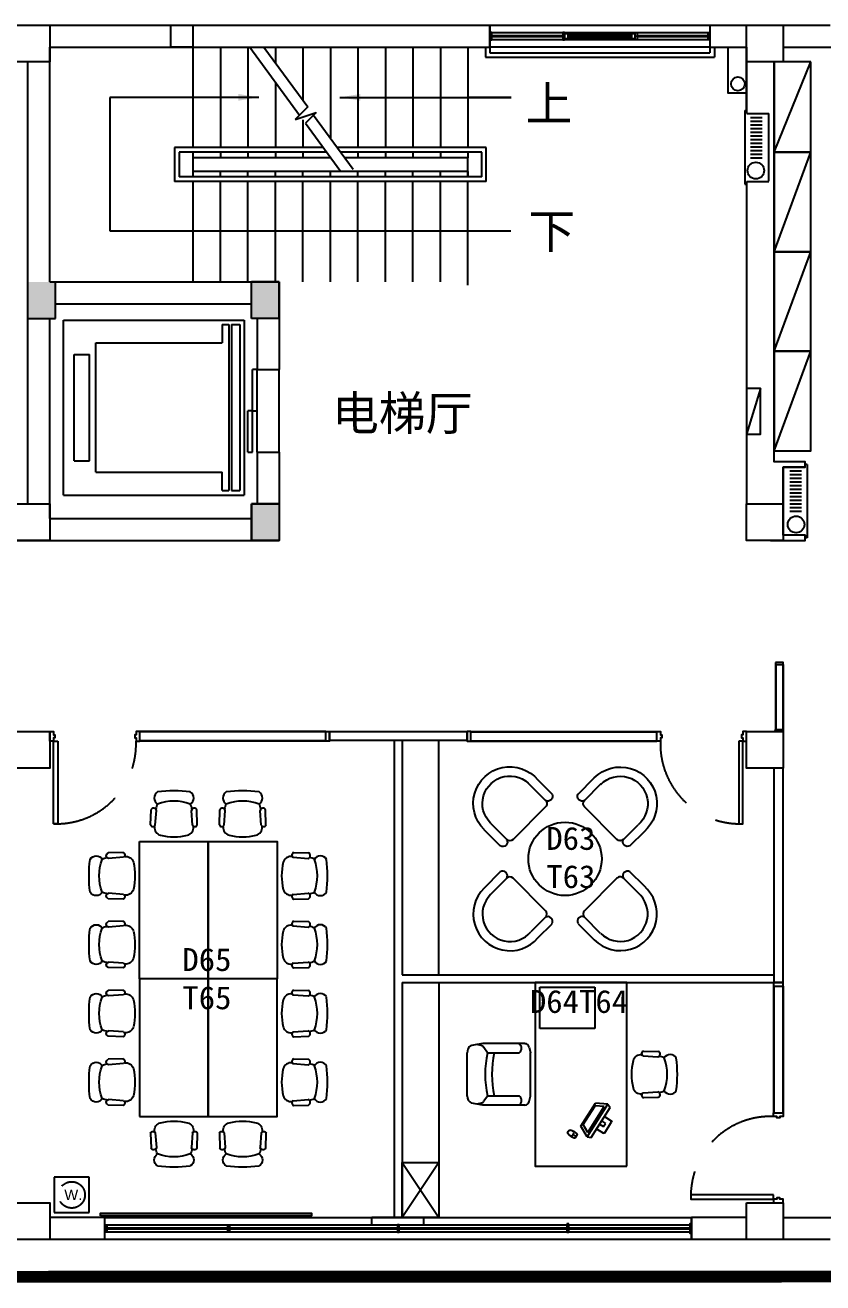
# Model space of a CAD drawing. Header units: millimetres. Extents: x 526420 to 928802, y 401925 to 509768.
# Drawn here: x 761677 to 770379, y 419128 to 432841 of the extents above; entities that cross this region are included whole.
import ezdxf
from ezdxf.enums import TextEntityAlignment as Align

# ---------------------------------------------------------------- set-up
doc = ezdxf.new("R2010")
doc.units = ezdxf.units.MM
doc.header["$LTSCALE"] = 3000
doc.header["$MEASUREMENT"] = 0
for name, pattern in [('DASH', [0.35, 0.25, -0.1]), ('DASHED', [0.75, 0.5, -0.25]), ('DASHED2', [0.375, 0.25, -0.125]), ('HIDDEN', [0.375, 0.25, -0.125])]:
    doc.linetypes.add(name, pattern=pattern)
doc.layers.get('0').update_dxf_attribs({"linetype": 'CONTINUOUS'})
for name, color, linetype in [('A', 7, 'CONTINUOUS'), ('D-WALL', 7, 'CONTINUOUS'), ('D-WINDOW', 7, 'CONTINUOUS'), ('P-DOOR', 7, 'CONTINUOUS'), ('P-FURNI-A', 7, 'CONTINUOUS'), ('P-FURNI-I', 7, 'CONTINUOUS'), ('P-STAIR', 7, 'CONTINUOUS'), ('P-TEXT', 7, 'CONTINUOUS'), ('P-WALL', 7, 'CONTINUOUS'), ('环控', 3, 'CONTINUOUS'), ('监控点', 160, 'CONTINUOUS')]:
    doc.layers.add(name, color=color, linetype=linetype)
doc.styles.add('Arial', font='ARIAL.TTF')
doc.styles.get("Standard").update_dxf_attribs({"font": 'romans.shx', "width": 0.65, "bigfont": 'hzfs1.shx'})
doc.styles.add('TITLE', font='ARIAL.TTF')
doc.dimstyles.new('ARROW-N150', dxfattribs={"dimscale": 150, "dimtxt": 2.5, "dimasz": 1.5, "dimexe": 1.5, "dimexo": 1.5, "dimgap": 0.8, "dimtad": 1, "dimdec": 0, "dimdsep": 46, "dimtxsty": 'Arial', "dimblk": 'ARCHTICK', "dimcen": 0, "dimdle": 1, "dimclrd": 6, "dimclre": 6, "dimclrt": 2, "dimadec": 0, "dimazin": 0, "dimtfac": 1, "dimtdec": 0, "dimtofl": 0, "dimtmove": 2, "dimatfit": 3, "dimfxl": 0, "dimtolj": 1, "dimtzin": 0, "dimarcsym": 0})

# ---------------------------------------------------------------- blocks, each defined once
blk = doc.blocks.new('A$C337D3382')
at = {"layer": 'P-FURNI-I'}
for p, q in [((-630, 254), (-793, 250)), ((-627, 203), (-788, 190)), ((-611, 212), (-617, 211)), ((-630, -254), (-793, -250)), ((-627, -203), (-788, -190)), ((-611, -212), (-617, -211)), ((-611, -212), (-617, -211))]:
    blk.add_line(p, q, dxfattribs=at)
for centre, radius, start, end in [((383, 0), 1384, 172.5907, 187.4093), ((-923, 140), 76.4, 30.3927, 149.6073), ((-387, 0), 503, 159.209, 200.791), ((-779, 21), 177, 97.3347, 116.2122), ((-781, 221), 31.7, 112.1564, 257.1337), ((-639, 228), 27.9, 296.0431, 71.2838), ((-603, 124), 88.6, 16.1087, 95), ((-1124, 0), 624, 346.275, 13.725), ((-923, -140), 76.4, 210.3927, 329.6073), ((-779, -23), 177, 243.618, 261.9048), ((-781, -221), 31.7, 102.8663, 247.8436), ((-639, -228), 27.9, 288.7162, 63.9569), ((-603, -124), 88.6, 265, 343.8913)]:
    blk.add_arc(centre, radius, start, end, dxfattribs=at)
blk = doc.blocks.new('A$C1ECD2190')
at = {"layer": 'P-FURNI-I', "ltscale": 5}
for points in [[(550, 3550), (1300, 3550), (1300, 2050), (550, 2050), (550, 3550)], [(550, 3550), (1300, 3550), (1300, 2050), (550, 2050), (550, 3550)], [(1300, 3550), (2050, 3550), (2050, 2050), (1300, 2050), (1300, 3550)], [(1300, 3550), (2050, 3550), (2050, 2050), (1300, 2050), (1300, 3550)], [(550, 550), (1300, 550), (1300, 2050), (550, 2050), (550, 550)], [(550, 550), (1300, 550), (1300, 2050), (550, 2050), (550, 550)], [(1300, 550), (2050, 550), (2050, 2050), (1300, 2050), (1300, 550)], [(1300, 550), (2050, 550), (2050, 2050), (1300, 2050), (1300, 550)]]:
    blk.add_lwpolyline(points, dxfattribs=at)
at = {"layer": 'P-FURNI-I', "rotation": 270}
for p in [(925, 3100), (1675, 3100)]:
    blk.add_blockref('A$C337D3382', p, dxfattribs=at)
at = {"layer": 'P-FURNI-I', "extrusion": (0, 0, -1), "zscale": -1, "rotation": 180}
for p in [(-1000, 3175), (-1000, 2425), (-1000, 1675), (-1000, 925)]:
    blk.add_blockref('A$C337D3382', p, dxfattribs=at)
at = {"layer": 'P-FURNI-I', "extrusion": (0, 0, -1), "xscale": -1, "zscale": -1, "rotation": 180}
for p in [(-1600, 3175), (-1600, 2425), (-1600, 1675), (-1600, 925)]:
    blk.add_blockref('A$C337D3382', p, dxfattribs=at)
at = {"layer": 'P-FURNI-I', "xscale": -1, "rotation": 270}
for p in [(925, 1000), (1675, 1000)]:
    blk.add_blockref('A$C337D3382', p, dxfattribs=at)
blk = doc.blocks.new('fgh')
at = {"layer": 'P-FURNI-I', "color": 8, "linetype": 'ByBlock'}
for p, q in [((2881861, 1539717), (2881861, 1539805)), ((2881871, 1539815), (2882011, 1539815)), ((2881921, 1539717), (2881921, 1539766)), ((2881921, 1539766), (2881961, 1539766)), ((2881961, 1539717), (2881961, 1539766)), ((2882021, 1539717), (2882021, 1539805)), ((2881640, 1539536), (2881644, 1539564)), ((2881640, 1539536), (2881640, 1539516)), ((2881641, 1539504), (2881647, 1539481)), ((2881686, 1539573), (2881653, 1539573)), ((2881670, 1539573), (2881670, 1539533)), ((2881698, 1539504), (2881692, 1539481)), ((2881700, 1539536), (2881696, 1539564)), ((2881700, 1539536), (2881700, 1539516))]:
    blk.add_line(p, q, dxfattribs=at)
at = {"layer": 'P-FURNI-I', "color": 8}
for p, q in [((2881731, 1539677), (2881748, 1539717)), ((2881731, 1539677), (2882152, 1539677)), ((2881731, 1539677), (2881793, 1539557)), ((2881748, 1539717), (2882135, 1539717)), ((2881775, 1539657), (2882108, 1539657)), ((2881775, 1539657), (2881820, 1539569)), ((2882108, 1539657), (2882063, 1539569)), ((2882152, 1539677), (2882090, 1539557)), ((2882151, 1539677), (2882135, 1539717)), ((2881793, 1539557), (2882090, 1539557)), ((2881820, 1539569), (2882063, 1539569))]:
    blk.add_line(p, q, dxfattribs=at)
at = {"layer": 'P-FURNI-I', "color": 8, "linetype": 'ByBlock'}
for centre, radius, start, end in [((2881871, 1539805), 10, 90, 180), ((2882011, 1539805), 10, 0, 90), ((2881670, 1539666), 133, 256.9768, 283.0232), ((2881690, 1539516), 50, 180, 194.3434), ((2881653, 1539563), 10, 90, 171.897), ((2881657, 1539483), 10, 194.3434, 270), ((2881670, 1539560), 88, 261.6292, 278.3708), ((2881682, 1539483), 10, 270, 345.6566), ((2881686, 1539563), 10, 8.103, 90), ((2881650, 1539516), 50, 345.6566, 0)]:
    blk.add_arc(centre, radius, start, end, dxfattribs=at)
blk = doc.blocks.new('A$C6D834BF3')
at = {"layer": 'P-FURNI-I', "linetype": 'ByBlock'}
for p, q in [((10, 1277), (0, 1236)), ((0, 764), (0, 1236)), ((174, 1335), (50, 1314)), ((153, 1314), (106, 1324)), ((631, 1335), (174, 1335)), ((223, 1236), (185, 1293)), ((223, 1236), (570, 1236)), ((679, 1297), (694, 1236)), ((694, 764), (694, 1236)), ((174, 665), (50, 686)), ((153, 686), (106, 676)), ((223, 764), (185, 707)), ((570, 764), (223, 764)), ((679, 703), (694, 764)), ((631, 665), (174, 665))]:
    blk.add_line(p, q, dxfattribs=at)
at = {"layer": 'P-FURNI-I'}
blk.add_lwpolyline([(1744, 0), (1744, 2000), (744, 2000), (744, 0)], close=True, dxfattribs=at)
at = {"layer": 'P-FURNI-I', "color": 8, "linetype": 'DASHED', "ltscale": 10}
blk.add_lwpolyline([(1394, 1950), (1394, 1500), (794, 1500), (794, 1950)], close=True, dxfattribs=at)
at = {"layer": 'P-FURNI-I', "linetype": 'ByBlock'}
for centre, radius, start, end in [((59, 1265), 49.6, 99.4623, 165.9638), ((144, 1265), 49.6, 33.6901, 78.6901), ((1330, 1000), 1132, 167.982, 192.018), ((1404, 1000), 1132, 167.982, 192.018), ((533, 1285), 62, 306.8699, 53.1301), ((631, 1285), 49.6, 14.0362, 90), ((91, 767), 91, 181.7787, 243.5223), ((144, 735), 49.6, 281.3099, 326.3099), ((533, 715), 62, 306.8699, 53.1301), ((631, 715), 49.6, 270, 345.9638)]:
    blk.add_arc(centre, radius, start, end, dxfattribs=at)
at = {"layer": 'P-FURNI-I', "extrusion": (0, 0, -1), "xscale": -1, "zscale": -1, "rotation": 180}
blk.add_blockref('A$C337D3382', (-1294, 1000), dxfattribs=at)
at = {"layer": 'P-FURNI-I', "color": 8, "xscale": -1, "rotation": 237.5296455919103}
blk.add_blockref('fgh', (-2844763, -1604313), dxfattribs=at)
blk = doc.blocks.new('_ArchTick')
at = {"color": 0, "linetype": 'ByBlock', "const_width": 0.15}
blk.add_lwpolyline([(-0.5, -0.5), (0.5, 0.5)], dxfattribs=at)

msp = doc.modelspace()

# ---------------------------------------------------------------- linework, layer by layer
at = {"color": 0, "ltscale": 2}
for p, q in [((769528, 431909), (769528, 431109)), ((769548, 431879), (769548, 431909)), ((769548, 431879), (769788, 431879)), ((769588, 431835), (769718, 431835)), ((769588, 431835), (769718, 431835)), ((769788, 431139), (769788, 431879)), ((769588, 431795), (769718, 431795)), ((769588, 431795), (769718, 431795)), ((769588, 431755), (769718, 431755)), ((769588, 431755), (769718, 431755)), ((769588, 431715), (769718, 431715)), ((769588, 431715), (769718, 431715)), ((769588, 431675), (769718, 431675)), ((769588, 431675), (769718, 431675)), ((769588, 431635), (769718, 431635)), ((769588, 431635), (769718, 431635)), ((769588, 431595), (769718, 431595)), ((769588, 431595), (769718, 431595)), ((769588, 431555), (769718, 431555)), ((769588, 431555), (769718, 431555)), ((769588, 431555), (769718, 431555)), ((769588, 431515), (769718, 431515)), ((769588, 431515), (769718, 431515)), ((769588, 431475), (769718, 431475)), ((769588, 431475), (769718, 431475)), ((769588, 431475), (769718, 431475)), ((769588, 431435), (769718, 431435)), ((769588, 431435), (769718, 431435)), ((769588, 431395), (769718, 431395)), ((769548, 431135), (769788, 431135)), ((770187, 428021), (769947, 428021)), ((769947, 427281), (769947, 428021)), ((770187, 428021), (770187, 428051)), ((770207, 428051), (770187, 428051)), ((770207, 428051), (770207, 427251)), ((770147, 427977), (770017, 427977)), ((770147, 427977), (770017, 427977)), ((770147, 427937), (770017, 427937)), ((770147, 427937), (770017, 427937)), ((770147, 427897), (770017, 427897)), ((770147, 427897), (770017, 427897)), ((770147, 427857), (770017, 427857)), ((770147, 427857), (770017, 427857)), ((770147, 427817), (770017, 427817)), ((770147, 427817), (770017, 427817)), ((770147, 427777), (770017, 427777)), ((770147, 427777), (770017, 427777)), ((770147, 427737), (770017, 427737)), ((770147, 427737), (770017, 427737)), ((770147, 427697), (770017, 427697)), ((770147, 427697), (770017, 427697)), ((770147, 427697), (770017, 427697)), ((770147, 427657), (770017, 427657)), ((770147, 427657), (770017, 427657)), ((770147, 427617), (770017, 427617)), ((770147, 427617), (770017, 427617)), ((770147, 427617), (770017, 427617)), ((770147, 427577), (770017, 427577)), ((770147, 427577), (770017, 427577)), ((770147, 427537), (770017, 427537)), ((770187, 427281), (769947, 427281)), ((770187, 427281), (770187, 427251)), ((770207, 427251), (770187, 427251))]:
    msp.add_line(p, q, dxfattribs=at)
at = {"color": 7, "ltscale": 0.7}
for q in [(761707, 430041), (762007, 429641)]:
    msp.add_line((761707, 429641), q, dxfattribs=at)
at = {"color": 7, "ltscale": 100}
msp.add_lwpolyline([(764147, 427621), (764447, 427621), (764447, 427221), (764147, 427221)], close=True, dxfattribs=at)
at = {"color": 0, "ltscale": 0.7}
msp.add_circle((769452, 432201), 75, dxfattribs=at)
at = {"color": 0, "ltscale": 2}
for centre in [(769648, 431255), (770087, 427397)]:
    msp.add_circle(centre, 90.6, dxfattribs=at)
at = {"color": 7, "ltscale": 0.7}
for points in [[(761707, 430041), (762007, 430041), (761707, 429641), (762007, 429641)], [(764147, 430041), (764447, 430041), (764147, 429641), (764447, 429641)], [(764147, 427221), (764447, 427221), (764147, 427621), (764447, 427621)]]:
    msp.add_solid(points, dxfattribs=at)
at = {"layer": 'A', "linetype": 'ByBlock', "lineweight": 0, "const_width": 129}
msp.add_lwpolyline([(751537, 419192), (782805, 419199)], dxfattribs=at)
at = {"layer": 'D-WALL', "color": 7, "ltscale": 0.7}
for p, q in [((761037, 432841), (766747, 432841)), ((763267, 432841), (763507, 432841)), ((769147, 432841), (770457, 432841)), ((761947, 432601), (766747, 432601)), ((763267, 432601), (763507, 432601)), ((769947, 432601), (770697, 432601)), ((769547, 431911), (769547, 432441)), ((769547, 431135), (769547, 427621)), ((769697, 428881), (769547, 428381)), ((769697, 428881), (769547, 428381)), ((764997, 425141), (766497, 425141)), ((764997, 425041), (764997, 425141)), ((766497, 425041), (766497, 425141)), ((769947, 425141), (769847, 425141)), ((766497, 425041), (764997, 425041)), ((762547, 419841), (761947, 419841)), ((762547, 419601), (762547, 419841)), ((765457, 419771), (765457, 419841)), ((766027, 419841), (765457, 419841)), ((766027, 419771), (766027, 419841)), ((768947, 419601), (768947, 419841)), ((769547, 419841), (768947, 419841)), ((769947, 419841), (770697, 419841)), ((762547, 419601), (761037, 419601)), ((770457, 419601), (768947, 419601))]:
    msp.add_line(p, q, dxfattribs=at)
at = {"layer": 'D-WALL', "color": 0, "ltscale": 0.7}
for p, q in [((766747, 432841), (766747, 432601)), ((769147, 432841), (769147, 432601)), ((769147, 432601), (769547, 432601)), ((769548, 431879), (769548, 432409)), ((769548, 431879), (769548, 432409)), ((769947, 427621), (769947, 428021)), ((769947, 427621), (769947, 428021)), ((769947, 428021), (769947, 427221))]:
    msp.add_line(p, q, dxfattribs=at)
at = {"layer": 'D-WALL', "color": 0, "ltscale": 2}
msp.add_line((766747, 432841), (766747, 432601), dxfattribs=at)
at = {"layer": 'D-WALL', "color": 7, "ltscale": 2}
for p, q in [((761947, 430041), (761947, 432601)), ((761707, 427621), (761707, 432441)), ((761947, 430041), (764447, 430041)), ((762007, 429641), (762007, 430041)), ((764447, 430041), (764147, 430041)), ((764147, 429641), (764147, 430041)), ((764447, 430041), (764447, 429086)), ((764447, 429641), (764447, 430041)), ((762007, 429801), (764147, 429801)), ((761947, 427461), (761947, 429641)), ((764447, 429641), (764147, 429641)), ((764207, 429641), (764207, 429086)), ((764207, 429086), (764447, 429086)), ((764207, 428186), (764447, 428186)), ((764207, 428186), (764207, 427621)), ((764447, 428186), (764447, 427301)), ((764447, 427621), (764147, 427621)), ((764147, 427621), (764147, 427221)), ((764447, 427621), (764447, 427221)), ((761947, 427461), (764147, 427461)), ((761547, 427221), (764447, 427221))]:
    msp.add_line(p, q, dxfattribs=at)
at = {"layer": 'D-WALL', "color": 7, "ltscale": 100}
for points in [[(761547, 432841), (761947, 432841), (761947, 432441), (761547, 432441)], [(763267, 432841), (763507, 432841), (763507, 432601), (763267, 432601)], [(769547, 432841), (769947, 432841), (769947, 432441), (769547, 432441)], [(761547, 427621), (761947, 427621), (761947, 427221), (761547, 427221)], [(761547, 427621), (761947, 427621), (761947, 427221), (761547, 427221)], [(761547, 425141), (761947, 425141), (761947, 424741), (761547, 424741)], [(769547, 425141), (769947, 425141), (769947, 424741), (769547, 424741)], [(769547, 420001), (769947, 420001), (769947, 419601), (769547, 419601)]]:
    msp.add_lwpolyline(points, close=True, dxfattribs=at)
at = {"layer": 'D-WALL', "color": 7, "ltscale": 0.7}
for points in [[(769347, 432601), (769547, 432601), (769547, 432101), (769347, 432101)], [(769547, 428381), (769697, 428381), (769697, 428881), (769547, 428881)], [(769547, 428381), (769697, 428381), (769697, 428881), (769547, 428881)]]:
    msp.add_lwpolyline(points, close=True, dxfattribs=at)
at = {"layer": 'D-WALL', "color": 0, "ltscale": 0.7}
msp.add_lwpolyline([(769807, 427221), (770187, 427221), (770187, 427281), (769947, 427281), (769947, 428021), (770187, 428021), (770187, 428081), (769847, 428081), (769847, 432441)], dxfattribs=at)
at = {"layer": 'D-WALL', "color": 0, "ltscale": 100}
for points in [[(769547, 427621), (769947, 427621), (769947, 427221), (769547, 427221)], [(761547, 420001), (761947, 420001), (761947, 419601), (761547, 419601)], [(761547, 420001), (761947, 420001), (761947, 419601), (761547, 419601)]]:
    msp.add_lwpolyline(points, close=True, dxfattribs=at)
at = {"layer": 'D-WINDOW', "color": 0, "ltscale": 0.7}
for p, q in [((762547, 419601), (762547, 419841)), ((762547, 419841), (768947, 419841)), ((767607, 419771), (767587, 419771)), ((767587, 419771), (767587, 419681)), ((767607, 419681), (767607, 419771)), ((768947, 419841), (768947, 419601)), ((762567, 419681), (762567, 419761)), ((762567, 419761), (768927, 419761)), ((762567, 419714), (762567, 419729)), ((762567, 419729), (763887, 419729)), ((763887, 419714), (762567, 419714)), ((768927, 419681), (762567, 419681)), ((763887, 419761), (763907, 419761)), ((763887, 419681), (763887, 419761)), ((763887, 419729), (763887, 419714)), ((763907, 419681), (763887, 419681)), ((763907, 419761), (763907, 419681)), ((765757, 419761), (765737, 419761)), ((765737, 419761), (765737, 419681)), ((765737, 419681), (765757, 419681)), ((765757, 419681), (765757, 419761)), ((765757, 419714), (765757, 419729)), ((765757, 419729), (767587, 419729)), ((767587, 419714), (765757, 419714)), ((767587, 419729), (767587, 419714)), ((767587, 419681), (767607, 419681)), ((768927, 419761), (768927, 419681)), ((768947, 419601), (762547, 419601))]:
    msp.add_line(p, q, dxfattribs=at)
for points in [[(766747, 432841), (769147, 432841), (769147, 432601), (766747, 432601)], [(766747, 432681), (766767, 432681), (766767, 432761), (766747, 432761)], [(766767, 432761), (769127, 432761), (769127, 432681), (766767, 432681)], [(766767, 432729), (767542, 432729), (767542, 432714), (766767, 432714)], [(767542, 432681), (767562, 432681), (767562, 432761), (767542, 432761)], [(767562, 432696), (767602, 432696), (767602, 432746), (767562, 432746)], [(767602, 432746), (768292, 432746), (768292, 432696), (767602, 432696)], [(767602, 432729), (768292, 432729), (768292, 432714), (767602, 432714)], [(768292, 432696), (768332, 432696), (768332, 432746), (768292, 432746)], [(768352, 432681), (768332, 432681), (768332, 432761), (768352, 432761)], [(768352, 432729), (769127, 432729), (769127, 432714), (768352, 432714)], [(769147, 432681), (769127, 432681), (769127, 432761), (769147, 432761)], [(765737, 419714), (763907, 419714), (763907, 419729), (765737, 419729)], [(768927, 419714), (767607, 419714), (767607, 419729), (768927, 419729)]]:
    msp.add_lwpolyline(points, close=True, dxfattribs=at)
at = {"layer": 'D-WINDOW', "color": 2, "ltscale": 0.7}
for points in [[(768947, 419771), (768927, 419771), (768927, 419671), (768947, 419671)], [(762547, 419761), (762567, 419761), (762567, 419681), (762547, 419681)]]:
    msp.add_lwpolyline(points, close=True, dxfattribs=at)
at = {"layer": 'P-DOOR', "color": 7, "ltscale": 0.7}
for p, q in [((764157, 428186), (764157, 429086)), ((764207, 429086), (764157, 429086)), ((764207, 428186), (764207, 429086)), ((764447, 428186), (764447, 429086)), ((764107, 428186), (764107, 428636)), ((764147, 428636), (764107, 428636)), ((764147, 428636), (764207, 428636)), ((764107, 428186), (764157, 428186))]:
    msp.add_line(p, q, dxfattribs=at)
at = {"layer": 'P-DOOR', "color": 0}
for p, q in [((761987, 424133), (761987, 425033)), ((761987, 425033), (762032, 425033)), ((762032, 425033), (762032, 424133))]:
    msp.add_line(p, q, dxfattribs=at)
at = {"layer": 'P-DOOR', "color": 6}
msp.add_line((762032, 424133), (761987, 424133), dxfattribs=at)
at = {"layer": 'P-DOOR', "color": 0}
for points in [[(769462, 425033), (769462, 424133), (769507, 424133), (769507, 425033)], [(769839, 420086), (768939, 420086), (768939, 420041), (769839, 420041)]]:
    msp.add_lwpolyline(points, close=True, dxfattribs=at)
at = {"layer": 'P-DOOR', "color": 0, "linetype": 'DASHED2'}
for centre, start, end in [((762018, 425002), 267.9173, 2.0827), ((769475, 425002), 177.9173, 272.0827), ((769807, 420073), 87.9173, 182.0827)]:
    msp.add_arc(centre, 869, start, end, dxfattribs=at)
at = {"layer": 'P-FURNI-A', "color": 7, "ltscale": 100}
for p, q in [((766190, 422401), (766190, 420441)), ((765790, 420441), (766190, 419841)), ((766190, 420441), (765790, 419841))]:
    msp.add_line(p, q, dxfattribs=at)
msp.add_lwpolyline([(765790, 420441), (766190, 420441), (766190, 419841), (765790, 419841)], close=True, dxfattribs=at)
at = {"layer": 'P-FURNI-I', "color": 0, "ltscale": 0.7}
for p, q in [((766697, 432601), (766697, 432491)), ((766747, 432601), (766747, 432541)), ((766747, 432541), (769147, 432541)), ((769147, 432601), (769147, 432541)), ((769197, 432601), (769197, 432491)), ((766697, 432491), (769197, 432491))]:
    msp.add_line(p, q, dxfattribs=at)
at = {"layer": 'P-FURNI-I', "color": 7, "ltscale": 100}
for p, q in [((769847, 431456), (770247, 432441)), ((769847, 430371), (770247, 431456)), ((769847, 429286), (770247, 430371)), ((769847, 428201), (770247, 429286)), ((766190, 422487), (766190, 425041))]:
    msp.add_line(p, q, dxfattribs=at)
at = {"layer": 'P-FURNI-I', "color": 7}
for p, q in [((767270, 424612), (767425, 424458)), ((767708, 424458), (767885, 424635)), ((768015, 424610), (768015, 424610)), ((768095, 424643), (768095, 424643)), ((767354, 424388), (767194, 424548)), ((767955, 424564), (767779, 424388)), ((767956, 424564), (767955, 424564)), ((767354, 424317), (767001, 423963)), ((768132, 423963), (767779, 424317)), ((766675, 424279), (766675, 424279)), ((766708, 424199), (766708, 424199)), ((766859, 423893), (766683, 424069)), ((766754, 424141), (766753, 424140)), ((766753, 424140), (766930, 423963)), ((768203, 423963), (768363, 424123)), ((768428, 424047), (768274, 423893)), ((766859, 423610), (766683, 423433)), ((768428, 423455), (768274, 423610)), ((766753, 423362), (766930, 423539)), ((767354, 423185), (767001, 423539)), ((768132, 423539), (767779, 423185)), ((768203, 423539), (768363, 423379)), ((766754, 423362), (766753, 423362)), ((766675, 423223), (766675, 423223)), ((766708, 423303), (766708, 423303)), ((767354, 423115), (767194, 422955)), ((767955, 422938), (767779, 423115)), ((767270, 422890), (767425, 423044)), ((767708, 423044), (767885, 422867)), ((767956, 422939), (767955, 422938)), ((768015, 422893), (768015, 422893)), ((768095, 422859), (768095, 422859))]:
    msp.add_line(p, q, dxfattribs=at)
at = {"layer": 'P-FURNI-I', "color": 0, "linetype": 'DASH'}
for p, q in [((762377, 420279), (761993, 420279)), ((761993, 420279), (761993, 419895)), ((762377, 419895), (762377, 420279)), ((761993, 419895), (762377, 419895))]:
    msp.add_line(p, q, dxfattribs=at)
at = {"layer": 'P-FURNI-I', "color": 7, "ltscale": 100}
for points in [[(770247, 432441), (769847, 432441), (769847, 431456), (770247, 431456)], [(770247, 431456), (769847, 431456), (769847, 430371), (770247, 430371)], [(770247, 430371), (769847, 430371), (769847, 429286), (770247, 429286)], [(770247, 429286), (769847, 429286), (769847, 428201), (770247, 428201)]]:
    msp.add_lwpolyline(points, close=True, dxfattribs=at)
at = {"layer": 'P-FURNI-I', "color": 7, "ltscale": 2}
msp.add_circle((767566, 423751), 400, dxfattribs=at)
at = {"layer": 'P-FURNI-I', "color": 0, "linetype": 'HIDDEN', "ltscale": 0.5}
msp.add_circle((762185, 420087), 144, dxfattribs=at)
at = {"layer": 'P-FURNI-I', "color": 7, "extrusion": (0, 0, -1)}
for centre, major_axis, start_param, end_param in [((766965, 424354), (283, 283), 3.138267, 6.364865), ((768169, 424352), (-283, 283), -0.003329, 3.22327), ((766965, 424354), (212, 212), 3.138261, 6.364859), ((768169, 424352), (-212, 212), -0.003343, 3.223255), ((767379, 424433), (-36.9, -36.9), 3.432057, 5.99272), ((767752, 424432), (-36.4, 36.4), 3.386572, 6.038207), ((767319, 424352), (-35.4, -35.4), 3.141591, 4.712388), ((767814, 424352), (-35.4, 35.4), -1.570795, 0.000001), ((766886, 423937), (36.4, 36.4), 0.244979, 2.896614), ((766965, 423999), (35.4, 35.4), 1.570798, 3.141594), ((768167, 423999), (-35.4, 35.4), 3.141591, 4.712388), ((768249, 423939), (-36.9, 36.9), 3.432057, 5.99272)]:
    msp.add_ellipse(centre, major_axis=major_axis, ratio=1, start_param=start_param, end_param=end_param, dxfattribs=at)
at = {"layer": 'P-FURNI-I', "color": 7}
for centre, major_axis, start_param, end_param in [((766886, 423566), (-36.4, 36.4), 3.386571, 6.038207), ((768249, 423564), (36.9, 36.9), 0.290464, 2.851127), ((766965, 423504), (-35.4, 35.4), -1.570795, 0.000001), ((768167, 423504), (-35.4, -35.4), 3.141595, 4.712392), ((766965, 423149), (-283, 283), -0.003334, 3.223264), ((766965, 423149), (-212, 212), -0.003321, 3.223277), ((768169, 423150), (283, 283), 3.138251, 6.36485), ((768169, 423150), (212, 212), 3.138258, 6.364856), ((767319, 423150), (-35.4, 35.4), 3.141592, 4.712388), ((767379, 423069), (-36.9, 36.9), 3.432057, 5.99272), ((767752, 423071), (-36.4, -36.4), 3.386571, 6.038207), ((767814, 423150), (-35.4, -35.4), -1.570795, 0.000001)]:
    msp.add_ellipse(centre, major_axis=major_axis, ratio=1, start_param=start_param, end_param=end_param, dxfattribs=at)
at = {"layer": 'P-STAIR', "color": 7}
for p, q in [((763507, 432601), (763507, 431506)), ((763807, 432601), (763807, 431506)), ((764107, 432601), (764107, 431506)), ((764127, 432601), (764670, 431860)), ((764280, 432601), (764759, 431949)), ((764407, 432601), (764407, 432429)), ((764707, 432601), (764707, 432020)), ((765007, 432601), (765007, 431611)), ((765307, 432601), (765307, 431506)), ((765607, 432601), (765607, 431506)), ((765907, 432601), (765907, 431506)), ((766207, 432601), (766207, 431506)), ((766507, 432601), (766507, 431506)), ((764407, 432219), (764407, 431506)), ((764759, 431949), (764623, 431814)), ((764623, 431814), (764851, 431889)), ((764851, 431889), (764734, 431773)), ((764823, 431861), (765256, 431271)), ((764707, 431810), (764707, 431506)), ((764734, 431773), (765120, 431246)), ((764930, 431506), (763307, 431506)), ((763307, 431506), (763307, 431136)), ((764966, 431456), (763357, 431456)), ((763357, 431456), (763357, 431186)), ((763507, 431456), (763507, 431186)), ((763807, 431456), (763807, 431396)), ((764107, 431456), (764107, 431396)), ((764407, 431456), (764407, 431396)), ((764707, 431456), (764707, 431396)), ((766707, 431506), (765083, 431506)), ((766657, 431456), (765120, 431456)), ((765307, 431456), (765307, 431396)), ((765607, 431456), (765607, 431396)), ((765907, 431456), (765907, 431396)), ((766207, 431456), (766207, 431396)), ((766507, 431456), (766507, 431396)), ((766657, 431186), (766657, 431456)), ((766707, 431136), (766707, 431506)), ((765010, 431396), (763507, 431396)), ((766507, 431396), (765164, 431396)), ((766507, 431186), (766507, 431396)), ((766657, 431186), (763357, 431186)), ((766507, 431246), (763507, 431246)), ((763807, 431186), (763807, 431246)), ((764107, 431186), (764107, 431246)), ((764407, 431186), (764407, 431246)), ((764707, 431186), (764707, 431246)), ((765007, 431186), (765007, 431246)), ((765307, 431186), (765307, 431246)), ((765607, 431186), (765607, 431246)), ((765907, 431186), (765907, 431246)), ((766207, 431186), (766207, 431246)), ((766507, 431186), (766507, 431246)), ((766507, 431246), (766507, 431186)), ((766707, 431136), (763307, 431136)), ((763507, 431136), (763507, 430041)), ((763807, 430041), (763807, 431136)), ((764107, 430041), (764107, 431136)), ((764407, 430041), (764407, 431136)), ((764707, 430041), (764707, 431136)), ((765007, 430041), (765007, 431136)), ((765307, 430041), (765307, 431136)), ((765607, 430041), (765607, 431136)), ((765907, 430041), (765907, 431136)), ((766207, 430041), (766207, 431136)), ((766507, 430006), (766507, 431136)), ((762097, 427716), (762097, 429626)), ((762097, 429626), (764067, 429626)), ((763825, 429576), (763825, 429376)), ((763825, 429576), (763897, 429576)), ((763897, 429576), (763897, 427766)), ((763927, 429576), (763927, 427766)), ((763927, 429576), (764017, 429576)), ((764017, 429576), (764017, 427766)), ((764067, 429626), (764067, 427716)), ((762447, 429376), (763825, 429376)), ((762447, 427966), (762447, 429376)), ((762210, 429251), (762379, 429251)), ((762210, 428091), (762210, 429251)), ((762379, 428091), (762379, 429251)), ((762210, 428091), (762379, 428091)), ((762447, 427966), (763825, 427966)), ((763825, 427766), (763825, 427966)), ((763825, 427766), (763897, 427766)), ((763927, 427766), (764017, 427766)), ((762097, 427716), (764067, 427716))]:
    msp.add_line(p, q, dxfattribs=at)
at = {"layer": 'P-TEXT', "color": 6}
msp.add_line((762599, 430597), (766975, 430597), dxfattribs=at)
at = {"layer": 'P-WALL', "color": 7, "ltscale": 2}
for p, q in [((769861, 425871), (769861, 425161)), ((769867, 425871), (769867, 425161)), ((769941, 425871), (769941, 425161)), ((769947, 425871), (769947, 425161)), ((764957, 425141), (762927, 425141)), ((763702, 425135), (762927, 425135)), ((764957, 425135), (763702, 425135)), ((766537, 425141), (768567, 425141)), ((766537, 425135), (768567, 425135)), ((763702, 425039), (762927, 425039)), ((764957, 425033), (762927, 425033)), ((764957, 425039), (763702, 425039)), ((766537, 425039), (768567, 425039)), ((766537, 425033), (768567, 425033)), ((769839, 422361), (769839, 420981)), ((769845, 422361), (769845, 420981)), ((769941, 422361), (769941, 421656)), ((769947, 422361), (769947, 420981)), ((769941, 421656), (769941, 420981))]:
    msp.add_line(p, q, dxfattribs=at)
at = {"layer": 'P-WALL', "color": 7, "ltscale": 0.7}
for p, q in [((765704, 425041), (765704, 419841)), ((765790, 425041), (765790, 422487)), ((769847, 422401), (769847, 424741)), ((769947, 422401), (769947, 424741)), ((765790, 422487), (769847, 422487)), ((765790, 422401), (765790, 419841)), ((765790, 422401), (769947, 422401)), ((769847, 422401), (769947, 422401))]:
    msp.add_line(p, q, dxfattribs=at)
at = {"layer": 'P-WALL', "color": 7, "ltscale": 2}
for points in [[(769861, 425891), (769861, 425871), (769947, 425871), (769947, 425891)], [(764957, 425033), (764957, 425141), (764997, 425141), (764997, 425033)], [(766537, 425033), (766537, 425141), (766497, 425141), (766497, 425033)], [(769861, 425141), (769861, 425161), (769947, 425161), (769947, 425141)], [(769839, 422361), (769947, 422361), (769947, 422401), (769839, 422401)]]:
    msp.add_lwpolyline(points, close=True, dxfattribs=at)
at = {"layer": 'P-WALL', "color": 0, "ltscale": 2}
msp.add_lwpolyline([(761947, 425093), (761947, 425141), (761987, 425141), (761987, 425102), (762002, 425102), (762002, 425072), (761987, 425072), (761987, 425033), (761947, 425033), (761947, 425081), (761947, 425081), (761947, 425093), (761947, 425093)], dxfattribs=at)
at = {"layer": 'P-WALL', "color": 7, "ltscale": 2}
for points in [[(762927, 425093), (762927, 425141), (762887, 425141), (762887, 425102), (762872, 425102), (762872, 425072), (762887, 425072), (762887, 425033), (762927, 425033), (762927, 425081), (762927, 425081), (762927, 425093), (762927, 425093)], [(768567, 425093), (768567, 425141), (768607, 425141), (768607, 425102), (768622, 425102), (768622, 425072), (768607, 425072), (768607, 425033), (768567, 425033), (768567, 425081), (768567, 425081), (768567, 425093), (768567, 425093)], [(769547, 425093), (769547, 425141), (769507, 425141), (769507, 425102), (769492, 425102), (769492, 425072), (769507, 425072), (769507, 425033), (769547, 425033), (769547, 425081), (769547, 425081), (769547, 425093), (769547, 425093)], [(769899, 420981), (769947, 420981), (769947, 420941), (769908, 420941), (769908, 420926), (769878, 420926), (769878, 420941), (769839, 420941), (769839, 420981), (769887, 420981), (769887, 420981), (769899, 420981), (769899, 420981)], [(769899, 420001), (769947, 420001), (769947, 420041), (769908, 420041), (769908, 420056), (769878, 420056), (769878, 420041), (769839, 420041), (769839, 420001), (769887, 420001), (769887, 420001), (769899, 420001), (769899, 420001)]]:
    msp.add_lwpolyline(points, dxfattribs=at)
at = {"layer": '环控', "color": 0, "ltscale": 0.7}
msp.add_lwpolyline([(762500, 419860), (762500, 419887), (764801, 419887), (764801, 419860)], close=True, dxfattribs=at)
at = {"layer": '监控点', "color": 7, "ltscale": 100}
for p, q in [((769528, 431909), (769547, 431909)), ((769526, 431109), (769545, 431109))]:
    msp.add_line(p, q, dxfattribs=at)

# ---------------------------------------------------------------- block references
at = {"layer": 'P-FURNI-I', "color": 7, "ltscale": 100}
for name, p in [('A$C1ECD2190', (762375, 420391)), ('A$C6D834BF3', (766497, 420401))]:
    msp.add_blockref(name, p, dxfattribs=at)

# ---------------------------------------------------------------- texts
at = {"layer": 'P-FURNI-I', "color": 0, "linetype": 'DASH', "style": 'TITLE'}
msp.add_text('W.', height=115.2, dxfattribs=at).set_placement((762104, 420030))
at = {"layer": 'P-FURNI-I', "color": 6, "ltscale": 0.7, "char_height": 250, "width": 339.37, "attachment_point": 1}
for s, insert in [('{\\fKaiTi_GB2312|b0|i0|c134|p49;\\W1.05;\\C3;D63\\PT63}', (767362, 424099)), ('{\\fKaiTi_GB2312|b0|i0|c134|p49;\\W1.05;\\C3;D65\\PT65}', (763392, 422778)), ('{\\fKaiTi_GB2312|b0|i0|c134|p49;\\W1.05;\\C3;D64T64}', (767183, 422321))]:
    msp.add_mtext(s, dxfattribs=dict(at, insert=insert))
at = {"layer": 'P-TEXT', "color": 7, "style": 'Arial'}
for s, p in [('上', (767647, 431798)), ('电梯厅', (766558, 428423))]:
    msp.add_text(s, height=375, dxfattribs=at).set_placement(p, align=Align.RIGHT)
at = {"layer": 'P-TEXT', "color": 0, "style": 'Arial'}
msp.add_text('下', height=375, dxfattribs=at).set_placement((767677, 430407), align=Align.RIGHT)

# ---------------------------------------------------------------- leaders
at = {"layer": 'P-TEXT', "color": 7}
for points in [[(764227, 432054), (762602, 432054), (762599, 430597)], [(765109, 432054), (766977, 432054), (766507, 432054)]]:
    msp.add_leader(points, dimstyle='ARROW-N150', dxfattribs=at)

doc.saveas('drawing.dxf')
